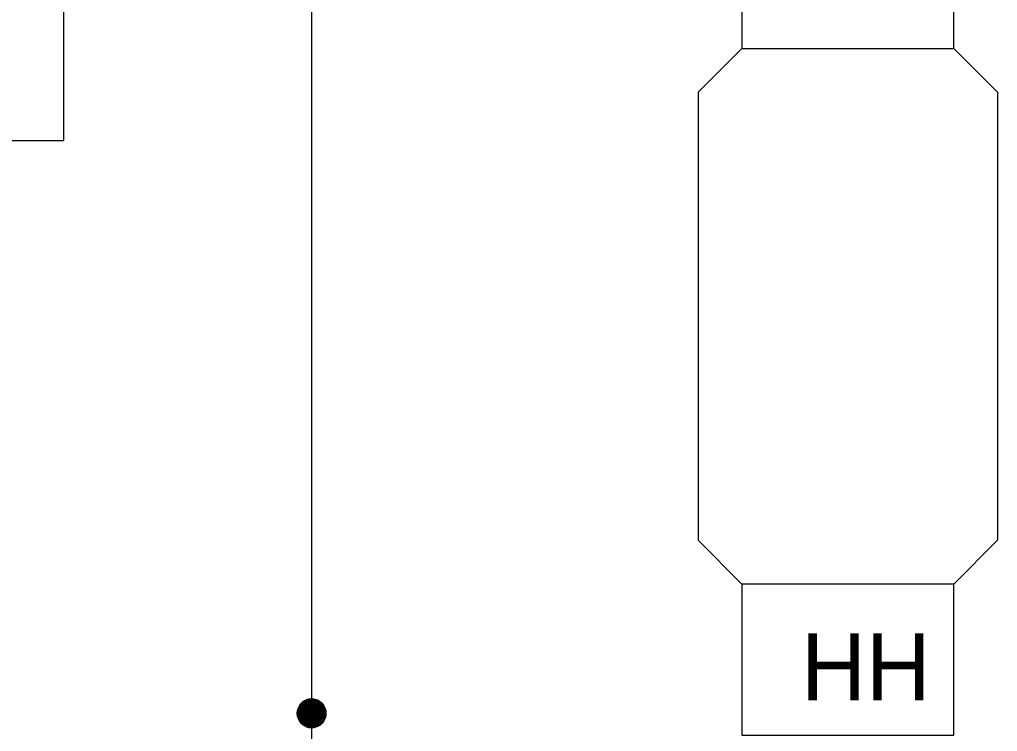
# Model space of a CAD drawing. Extents: x 45035 to 45823, y 31658 to 32158.
# Drawn here: x 45324.8 to 45426.7, y 31854.9 to 31929.1 of the extents above; entities that cross this region are included whole.
import ezdxf

# ---------------------------------------------------------------- set-up
doc = ezdxf.new("R2010")
doc.units = 0
doc.layers.add('Level 60', color=7, linetype='Continuous')

msp = doc.modelspace()

# ---------------------------------------------------------------- linework, layer by layer
at = {"layer": 'Level 60'}
for p, q in [((45329.35, 31996.47), (45329.35, 31916.53)), ((45355.21, 31931.44), (45355.21, 31856.81)), ((45395.52, 31921.56), (45400.09, 31926.13)), ((45426.73, 31921.56), (45422.17, 31926.13)), ((45395.52, 31921.56), (45395.52, 31874.86)), ((45426.73, 31921.56), (45426.73, 31874.86)), ((45186.96, 31916.53), (45329.35, 31916.53)), ((45395.52, 31874.86), (45400.09, 31870.29)), ((45426.73, 31874.86), (45422.17, 31870.29)), ((45355.21, 31856.81), (45355.21, 31805.08))]:
    msp.add_line(p, q, dxfattribs=at)
for points in [[(45400.09, 31926.13), (45422.17, 31926.13), (45422.17, 31941.88), (45400.09, 31941.88)], [(45400.09, 31854.54), (45422.17, 31854.54), (45422.17, 31870.29), (45400.09, 31870.29)]]:
    msp.add_lwpolyline(points, close=True, dxfattribs=at)
for points in [[(45353.71, 31856.81), (45353.75, 31856.5), (45353.83, 31856.23), (45353.92, 31856.05), (45354.05, 31855.86), (45354.21, 31855.7), (45354.42, 31855.54), (45354.67, 31855.42), (45354.89, 31855.35), (45355.22, 31855.31), (45355.46, 31855.33), (45355.69, 31855.39), (45355.9, 31855.48), (45356.13, 31855.62), (45356.27, 31855.74), (45356.43, 31855.94), (45356.54, 31856.12), (45356.63, 31856.31), (45356.69, 31856.55), (45356.71, 31856.81), (45356.68, 31857.12), (45356.61, 31857.36), (45356.48, 31857.61), (45356.33, 31857.82), (45356.09, 31858.03), (45355.81, 31858.19), (45355.45, 31858.29), (45355.08, 31858.31), (45354.76, 31858.24), (45354.47, 31858.12), (45354.23, 31857.94), (45354.02, 31857.73), (45353.87, 31857.48), (45353.78, 31857.24), (45353.73, 31857), (45353.71, 31856.8), (45353.81, 31856.91), (45353.81, 31856.81), (45353.81, 31856.71), (45353.81, 31856.61), (45353.81, 31856.51), (45353.91, 31856.31), (45354.01, 31856.11), (45354.11, 31855.91), (45354.31, 31855.71), (45354.61, 31855.51), (45354.91, 31855.41), (45355.31, 31855.41), (45355.51, 31855.41), (45355.81, 31855.51), (45356.01, 31855.61), (45356.21, 31855.81), (45356.41, 31856.01), (45356.51, 31856.21), (45356.61, 31856.51), (45356.61, 31856.81), (45356.61, 31857.11), (45356.51, 31857.41), (45356.31, 31857.71), (45356.11, 31857.91), (45355.81, 31858.11), (45355.51, 31858.21), (45355.21, 31858.21), (45354.81, 31858.21), (45354.41, 31858.01), (45354.21, 31857.81), (45354.01, 31857.61), (45353.91, 31857.41), (45353.81, 31857.21), (45353.81, 31857.01), (45353.81, 31856.91), (45353.91, 31856.81), (45353.91, 31856.61), (45354.01, 31856.31), (45354.11, 31856.11), (45354.31, 31855.81), (45354.61, 31855.61), (45354.81, 31855.51), (45355.61, 31855.51), (45355.81, 31855.61), (45356.11, 31855.81), (45356.31, 31856.01), (45356.41, 31856.21), (45356.51, 31856.71), (45356.51, 31857.21), (45356.31, 31857.51), (45356.11, 31857.81), (45355.81, 31858.01), (45355.41, 31858.11), (45354.81, 31858.11), (45354.41, 31857.91), (45354.21, 31857.71), (45354.01, 31857.41), (45353.91, 31857.11), (45353.91, 31856.81), (45354.01, 31856.91), (45354.01, 31856.51), (45354.21, 31856.11), (45354.41, 31855.81), (45354.81, 31855.61), (45355.61, 31855.61)], [(45355.61, 31855.61), (45356.11, 31855.91), (45356.41, 31856.51), (45356.41, 31857.21), (45356.21, 31857.51), (45355.81, 31857.91), (45355.41, 31858.01), (45354.81, 31858.01), (45354.41, 31857.81), (45354.11, 31857.41), (45354.01, 31857.21), (45354.01, 31856.91), (45354.11, 31856.71), (45354.11, 31856.41), (45354.31, 31856.11), (45354.61, 31855.81), (45354.81, 31855.71), (45355.61, 31855.71), (45356.01, 31855.91), (45356.31, 31856.41), (45356.31, 31857.21), (45355.91, 31857.71), (45355.61, 31857.91), (45354.71, 31857.91), (45354.41, 31857.61), (45354.21, 31857.41), (45354.11, 31857.21), (45354.11, 31856.71), (45354.21, 31856.81), (45354.21, 31856.41), (45354.61, 31855.91), (45354.91, 31855.81), (45355.61, 31855.81), (45356.01, 31856.01), (45356.21, 31856.41), (45356.21, 31857.21), (45355.81, 31857.71), (45355.41, 31857.81), (45354.71, 31857.81), (45354.41, 31857.51), (45354.21, 31857.31), (45354.21, 31856.81), (45354.31, 31856.71), (45354.31, 31856.41), (45354.61, 31856.01), (45354.81, 31855.91), (45355.61, 31855.91), (45356.01, 31856.11), (45356.11, 31856.41), (45356.11, 31857.21), (45355.81, 31857.61), (45355.51, 31857.71), (45354.71, 31857.71), (45354.31, 31857.31), (45354.31, 31856.71), (45354.41, 31856.81), (45354.41, 31856.41), (45354.61, 31856.11), (45354.81, 31856.01), (45355.61, 31856.01), (45355.81, 31856.11), (45356.01, 31856.31), (45356.01, 31857.21), (45355.81, 31857.51), (45355.51, 31857.61), (45354.71, 31857.61), (45354.41, 31857.31), (45354.41, 31856.81), (45354.51, 31856.71), (45354.51, 31856.41), (45354.61, 31856.21), (45354.81, 31856.11), (45355.61, 31856.11), (45355.91, 31856.31), (45355.91, 31857.21), (45355.81, 31857.41), (45355.51, 31857.51), (45354.71, 31857.51), (45354.51, 31857.31), (45354.51, 31856.71), (45354.61, 31856.81), (45354.61, 31856.41), (45354.81, 31856.21), (45355.61, 31856.21), (45355.81, 31856.41), (45355.81, 31857.31), (45355.51, 31857.41), (45354.71, 31857.41), (45354.61, 31857.31), (45354.61, 31856.81), (45354.71, 31856.71), (45354.71, 31856.41), (45354.81, 31856.31), (45355.61, 31856.31), (45355.71, 31856.41), (45355.71, 31857.21), (45355.51, 31857.31), (45354.71, 31857.31), (45354.71, 31856.71), (45354.81, 31856.81), (45354.81, 31856.41)], [(45354.81, 31856.41), (45355.61, 31856.41), (45355.61, 31857.21), (45354.81, 31857.21), (45354.81, 31856.81), (45354.91, 31856.71), (45354.91, 31856.51), (45355.51, 31856.51), (45355.51, 31857.11), (45354.91, 31857.11), (45354.91, 31856.71), (45355.01, 31856.81), (45355.01, 31856.61), (45355.41, 31856.61), (45355.41, 31857.01), (45355.01, 31857.01), (45355.01, 31856.81), (45355.11, 31856.71), (45355.31, 31856.71), (45355.31, 31856.91), (45355.11, 31856.91), (45355.11, 31856.71), (45355.21, 31856.81), (45355.31, 31856.71)]]:
    msp.add_lwpolyline(points, dxfattribs=at)
msp.add_circle((45355.21, 31856.81), 1.5, dxfattribs=at)

# ---------------------------------------------------------------- texts
msp.add_text('HH', height=7, dxfattribs=at).set_placement((45406.26, 31858.17))

doc.saveas('drawing.dxf')
